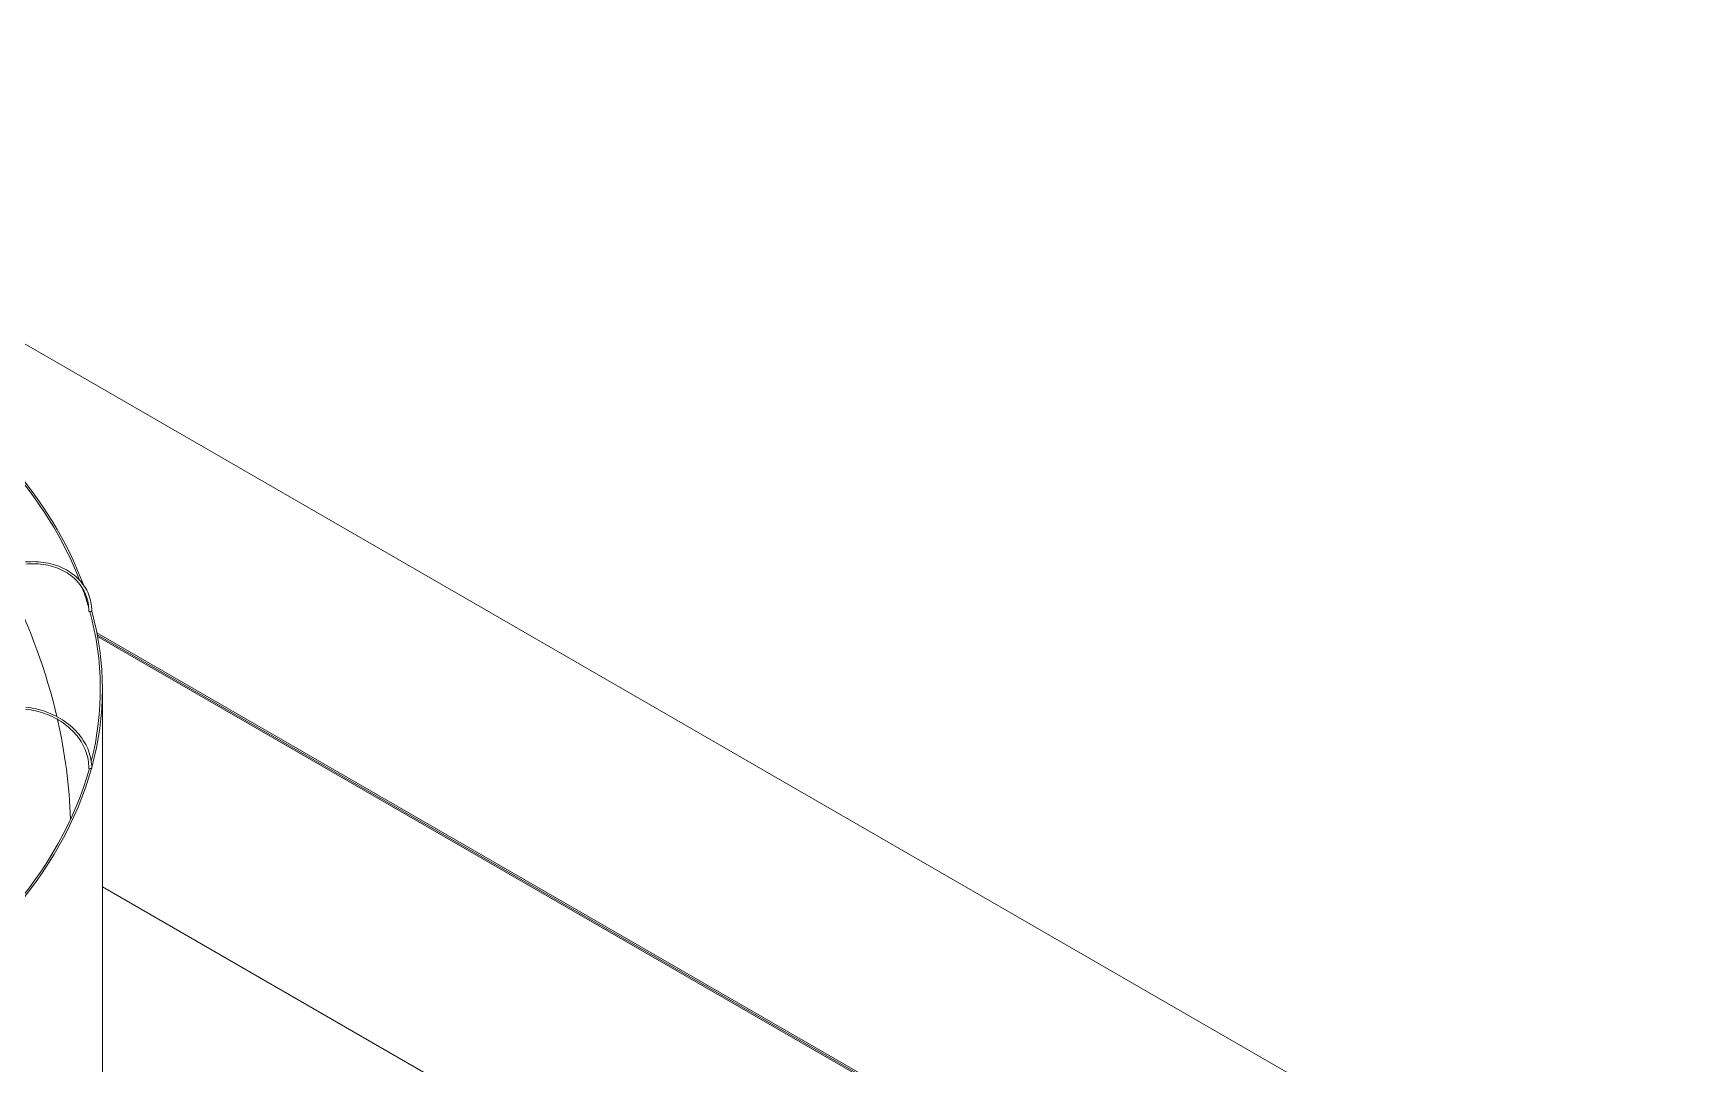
# Model space of a CAD drawing. Header units: millimetres. Extents: x -312439 to 477422, y -331570 to 212570.
# Drawn here: x 452860 to 454856, y 110369 to 111610 of the extents above; entities that cross this region are included whole.
import ezdxf

# ---------------------------------------------------------------- set-up
doc = ezdxf.new("R2010")
doc.units = ezdxf.units.MM

msp = doc.modelspace()

# ---------------------------------------------------------------- linework, layer by layer
at = {"color": 3, "linetype": 'Continuous', "lineweight": 0, "extrusion": (-1.11022e-16, 0.816497, 0.57735)}
for p, q in [((452201.569, 111610.332), (456159.305, 109325.332)), ((453934.919, 110311.582), (452936.585, 110887.971)), ((452937.017, 110885.721), (453931.023, 110311.832)), ((452937.433, 110883.481), (453927.143, 110312.072)), ((452943.203, 110257.168), (452943.203, 110820.056)), ((452943.203, 110582.15), (453465.856, 110280.396))]:
    msp.add_line(p, q, dxfattribs=at)
at = {"color": 3, "linetype": 'Continuous', "lineweight": 0}
for centre, major_axis, ratio, start_param, end_param in [((451894.434, 110820.056), (-1046.319, 0), 0.57735027, 3.3609423, 3.61148113), ((451894.434, 110820.056), (-1048.768, 0), 0.57735027, 3.35086888, 3.61231471), ((451894.53, 110652.301), (1010.388, -32.497), 0.79709982, 0.20844184, 0.41264052), ((451894.434, 110820.056), (-1046.319, 0), 0.57735027, 3.30554955, 3.34466555), ((452928.043, 110914.363), (-1.225, 0.023), 0.57529521, 0, 0.1678974), ((452928.043, 110914.363), (-1.225, 0.023), 0.57529521, 0.1678974, 1.73869372), ((451894.434, 110820.056), (-1046.319, 0), 0.57735027, 2.9973499, 3.29716571), ((452929.253, 110914.473), (-1.225, 0), 0.57735027, 1.20431179, 3.14159265), ((451894.434, 110820.056), (-1048.768, 0), 0.57735027, 2.98561554, 3.29783032), ((451894.53, 110652.301), (1010.388, -32.497), 0.79709982, 0.05380476, 0.20420122), ((451894.434, 110820.056), (-1046.319, 0), 0.57735027, 2.6752935, 2.98289949), ((451894.434, 110820.056), (-1048.768, 0), 0.57735027, 2.67086857, 2.98332964), ((452928.043, 110725.25), (-1.225, 0.023), 0.57926583, 0, 1.42460911), ((452929.253, 110725.14), (-1.225, 0), 0.57735027, 0.89015252, 3.14159265)]:
    msp.add_ellipse(centre, major_axis=major_axis, ratio=ratio, start_param=start_param, end_param=end_param, dxfattribs=at)
for points, knots in [([(452930.478, 110914.473), (452930.478, 110921.418), (452929.146, 110928.248), (452923.951, 110940.99), (452920.089, 110946.9), (452910.232, 110957.215), (452904.239, 110961.618), (452890.721, 110968.501), (452883.198, 110970.98), (452867.353, 110973.787), (452859.033, 110974.115), (452850.715, 110973.354)], [4.71238898, 4.71238898, 4.71238898, 4.71238898, 5.02654825, 5.02654825, 5.34070751, 5.34070751, 5.65486678, 5.65486678, 5.96902604, 5.96902604, 6.28318531, 6.28318531, 6.28318531, 6.28318531]), ([(452850.938, 110970.915), (452859, 110971.652), (452867.056, 110971.322), (452882.348, 110968.57), (452889.582, 110966.147), (452902.506, 110959.465), (452908.193, 110955.207), (452917.467, 110945.293), (452921.054, 110939.639), (452925.792, 110927.488), (452926.943, 110920.992), (452926.819, 110914.386)], [6.28318531, 6.28318531, 6.28318531, 6.28318531, 6.60045335, 6.60045335, 6.91772139, 6.91772139, 7.23498943, 7.23498943, 7.55225747, 7.55225747, 7.86952551, 7.86952551, 7.86952551, 7.86952551]), ([(452850.715, 110795.924), (452858.777, 110795.187), (452866.84, 110793.383), (452882.162, 110787.823), (452889.418, 110784.068), (452902.391, 110774.987), (452908.106, 110769.664), (452917.429, 110757.993), (452921.034, 110751.648), (452925.791, 110738.578), (452926.943, 110731.855), (452926.819, 110725.273)], [0, 0, 0, 0, 0.31726804, 0.31726804, 0.63453608, 0.63453608, 0.95180412, 0.95180412, 1.26907216, 1.26907216, 1.5863402, 1.5863402, 1.5863402, 1.5863402]), ([(452930.478, 110725.14), (452930.478, 110732.084), (452929.147, 110739.14), (452923.972, 110752.779), (452920.129, 110759.361), (452910.32, 110771.419), (452904.356, 110776.893), (452890.887, 110786.214), (452883.385, 110790.06), (452867.568, 110795.754), (452859.256, 110797.603), (452850.938, 110798.364)], [4.71238898, 4.71238898, 4.71238898, 4.71238898, 5.02654825, 5.02654825, 5.34070751, 5.34070751, 5.65486678, 5.65486678, 5.96902604, 5.96902604, 6.28318531, 6.28318531, 6.28318531, 6.28318531])]:
    msp.add_open_spline(points, degree=3, knots=knots, dxfattribs=at)

doc.saveas('drawing.dxf')
